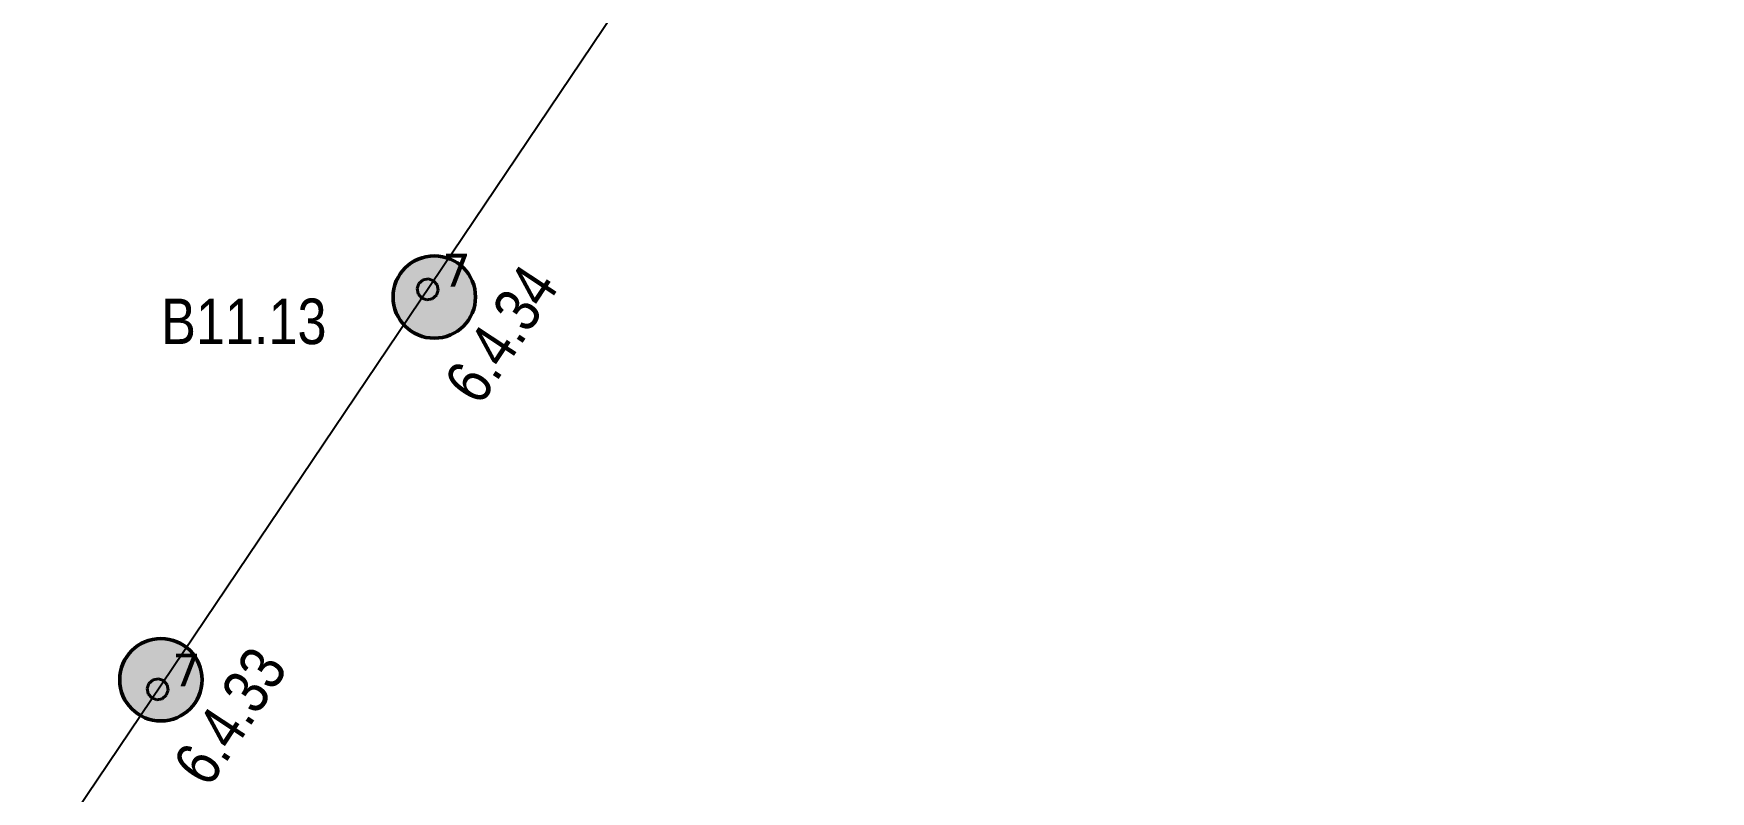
# Model space of a CAD drawing. Header units: millimetres. Extents: x -243740 to 150609, y -473655 to -165121.
# Drawn here: x 113695 to 122898, y -295812 to -291647 of the extents above; entities that cross this region are included whole.
import ezdxf
from ezdxf.enums import TextEntityAlignment as Align

# ---------------------------------------------------------------- set-up
doc = ezdxf.new("R2010")
doc.units = ezdxf.units.MM
doc.layers.add('_Гр.ЩД-1В.5.3.I4.8', color=6, linetype='Continuous')
for name, color, linetype, lineweight in [('_освещение_dali', 3, 'Continuous', 50), ('DLX_FL2_LUM 5', 5, 'Continuous', 40), ('Освещение', 5, 'Continuous', 30)]:
    doc.layers.add(name, color=color, linetype=linetype, lineweight=lineweight)
doc.styles.add('Arial Narrow_6', font='ARIALN.TTF', dxfattribs={"height": 193.245432})
doc.styles.get("Standard").update_dxf_attribs({"font": 'ARIALN.TTF'})
doc.styles.add('TableTextStyle', font='')
doc.styles.get('TableTextStyle').set_extended_font_data('VERDANA.TTF')
doc.linetypes.add('Truba', pattern='A,3e-05,[4,MSH_7,S=1,R=0,X=0,Y=0],-3.022072', length=3.022102)

# ---------------------------------------------------------------- blocks, each defined once
blk = doc.blocks.new('A$Caabd1818')
at = {"layer": 'DLX_FL2_LUM 5'}
for points in [[(111830.7, 104472.4, -2997), (111840.3, 104500.5, -2997)], [(111840.3, 104500.5, -2997), (111830.7, 104472.4, -2997)], [(111840.3, 104500.5, -2997), (111830.7, 104472.4, -2997)], [(111830.7, 104472.4, -2997), (111840.3, 104500.5, -2997)], [(111836.3, 104443.1, -2997), (111830.7, 104472.4, -2997)], [(111830.7, 104472.4, -2997), (111830.7, 104472.4, -2997)], [(111830.7, 104472.4, -2997), (111836.3, 104443.1, -2997)], [(111830.7, 104472.4, -2997), (111830.7, 104472.4, -2997)], [(111830.7, 104472.4, -2997), (111836.3, 104443.1, -2997)], [(111836.3, 104443.1, -2997), (111830.7, 104472.4, -2997)], [(111840.3, 104500.5, -2997), (111862.8, 104520, -2997)], [(111862.8, 104520, -2997), (111840.3, 104500.5, -2997)], [(111862.8, 104520, -2997), (111840.3, 104500.5, -2997)], [(111840.3, 104500.5, -2997), (111862.8, 104520, -2997)], [(111840.3, 104500.5, -2997), (111840.3, 104500.5, -2997)], [(111840.3, 104500.5, -2997), (111840.3, 104500.5, -2997)], [(111862.8, 104520, -2997), (111892, 104525.7, -2997)], [(111892, 104525.7, -2997), (111862.8, 104520, -2997)], [(111892, 104525.7, -2997), (111862.8, 104520, -2997)], [(111862.8, 104520, -2997), (111892, 104525.7, -2997)], [(111862.8, 104520, -2997), (111862.8, 104520, -2997)], [(111862.8, 104520, -2997), (111862.8, 104520, -2997)], [(111892, 104525.7, -2997), (111920.2, 104516, -2997)], [(111920.2, 104516, -2997), (111892, 104525.7, -2997)], [(111892, 104525.7, -2997), (111892, 104525.7, -2997)], [(111892, 104525.7, -2997), (111892, 104525.7, -2997)], [(111920.2, 104516, -2997), (111892, 104525.7, -2997)], [(111892, 104525.7, -2997), (111920.2, 104516, -2997)], [(111920.2, 104516, -2997), (111920.2, 104516, -2997)], [(111920.2, 104516, -2997), (111939.7, 104493.6, -2997)], [(111939.7, 104493.6, -2997), (111920.2, 104516, -2997)], [(111920.2, 104516, -2997), (111920.2, 104516, -2997)], [(111939.7, 104493.6, -2997), (111920.2, 104516, -2997)], [(111920.2, 104516, -2997), (111939.7, 104493.6, -2997)], [(111945.4, 104464.3, -2997), (111935.7, 104436.2, -2997)], [(111935.7, 104436.2, -2997), (111945.4, 104464.3, -2997)], [(111935.7, 104436.2, -2997), (111945.4, 104464.3, -2997)], [(111945.4, 104464.3, -2997), (111935.7, 104436.2, -2997)], [(111939.7, 104493.6, -2997), (111939.7, 104493.6, -2997)], [(111939.7, 104493.6, -2997), (111945.4, 104464.3, -2997)], [(111945.4, 104464.3, -2997), (111939.7, 104493.6, -2997)], [(111939.7, 104493.6, -2997), (111939.7, 104493.6, -2997)], [(111945.4, 104464.3, -2997), (111939.7, 104493.6, -2997)], [(111939.7, 104493.6, -2997), (111945.4, 104464.3, -2997)], [(111945.4, 104464.3, -2997), (111945.4, 104464.3, -2997)], [(111945.4, 104464.3, -2997), (111945.4, 104464.3, -2997)], [(111855.9, 104420.7, -2997), (111836.3, 104443.1, -2997)], [(111836.3, 104443.1, -2997), (111836.3, 104443.1, -2997)], [(111836.3, 104443.1, -2997), (111855.9, 104420.7, -2997)], [(111836.3, 104443.1, -2997), (111836.3, 104443.1, -2997)], [(111836.3, 104443.1, -2997), (111855.9, 104420.7, -2997)], [(111855.9, 104420.7, -2997), (111836.3, 104443.1, -2997)], [(111884, 104411, -2997), (111855.9, 104420.7, -2997)], [(111855.9, 104420.7, -2997), (111855.9, 104420.7, -2997)], [(111855.9, 104420.7, -2997), (111884, 104411, -2997)], [(111855.9, 104420.7, -2997), (111855.9, 104420.7, -2997)], [(111855.9, 104420.7, -2997), (111884, 104411, -2997)], [(111884, 104411, -2997), (111855.9, 104420.7, -2997)], [(111913.2, 104416.7, -2997), (111884, 104411, -2997)], [(111884, 104411, -2997), (111913.2, 104416.7, -2997)], [(111884, 104411, -2997), (111913.2, 104416.7, -2997)], [(111913.2, 104416.7, -2997), (111884, 104411, -2997)], [(111884, 104411, -2997), (111884, 104411, -2997)], [(111884, 104411, -2997), (111884, 104411, -2997)], [(111935.7, 104436.2, -2997), (111913.2, 104416.7, -2997)], [(111913.2, 104416.7, -2997), (111935.7, 104436.2, -2997)], [(111913.2, 104416.7, -2997), (111935.7, 104436.2, -2997)], [(111935.7, 104436.2, -2997), (111913.2, 104416.7, -2997)], [(111913.2, 104416.7, -2997), (111913.2, 104416.7, -2997)], [(111913.2, 104416.7, -2997), (111913.2, 104416.7, -2997)], [(111935.7, 104436.2, -2997), (111935.7, 104436.2, -2997)], [(111935.7, 104436.2, -2997), (111935.7, 104436.2, -2997)], [(110348.5, 102275, -2997), (110358.2, 102303.2, -2997)], [(110358.2, 102303.2, -2997), (110348.5, 102275, -2997)], [(110358.2, 102303.2, -2997), (110348.5, 102275, -2997)], [(110348.5, 102275, -2997), (110358.2, 102303.2, -2997)], [(110354.2, 102245.8, -2997), (110348.5, 102275, -2997)], [(110348.5, 102275, -2997), (110348.5, 102275, -2997)], [(110348.5, 102275, -2997), (110354.2, 102245.8, -2997)], [(110348.5, 102275, -2997), (110348.5, 102275, -2997)], [(110348.5, 102275, -2997), (110354.2, 102245.8, -2997)], [(110354.2, 102245.8, -2997), (110348.5, 102275, -2997)], [(110358.2, 102303.2, -2997), (110380.7, 102322.7, -2997)], [(110380.7, 102322.7, -2997), (110358.2, 102303.2, -2997)], [(110380.7, 102322.7, -2997), (110358.2, 102303.2, -2997)], [(110358.2, 102303.2, -2997), (110380.7, 102322.7, -2997)], [(110358.2, 102303.2, -2997), (110358.2, 102303.2, -2997)], [(110358.2, 102303.2, -2997), (110358.2, 102303.2, -2997)], [(110380.7, 102322.7, -2997), (110409.9, 102328.4, -2997)], [(110409.9, 102328.4, -2997), (110380.7, 102322.7, -2997)], [(110409.9, 102328.4, -2997), (110380.7, 102322.7, -2997)], [(110380.7, 102322.7, -2997), (110409.9, 102328.4, -2997)], [(110380.7, 102322.7, -2997), (110380.7, 102322.7, -2997)], [(110380.7, 102322.7, -2997), (110380.7, 102322.7, -2997)], [(110409.9, 102328.4, -2997), (110438.1, 102318.7, -2997)], [(110438.1, 102318.7, -2997), (110409.9, 102328.4, -2997)], [(110409.9, 102328.4, -2997), (110409.9, 102328.4, -2997)], [(110409.9, 102328.4, -2997), (110409.9, 102328.4, -2997)], [(110438.1, 102318.7, -2997), (110409.9, 102328.4, -2997)], [(110409.9, 102328.4, -2997), (110438.1, 102318.7, -2997)], [(110438.1, 102318.7, -2997), (110438.1, 102318.7, -2997)], [(110438.1, 102318.7, -2997), (110457.6, 102296.2, -2997)], [(110457.6, 102296.2, -2997), (110438.1, 102318.7, -2997)], [(110438.1, 102318.7, -2997), (110438.1, 102318.7, -2997)], [(110457.6, 102296.2, -2997), (110438.1, 102318.7, -2997)], [(110438.1, 102318.7, -2997), (110457.6, 102296.2, -2997)], [(110463.3, 102267, -2997), (110453.6, 102238.9, -2997)], [(110453.6, 102238.9, -2997), (110463.3, 102267, -2997)], [(110453.6, 102238.9, -2997), (110463.3, 102267, -2997)], [(110463.3, 102267, -2997), (110453.6, 102238.9, -2997)], [(110457.6, 102296.2, -2997), (110457.6, 102296.2, -2997)], [(110457.6, 102296.2, -2997), (110463.3, 102267, -2997)], [(110463.3, 102267, -2997), (110457.6, 102296.2, -2997)], [(110457.6, 102296.2, -2997), (110457.6, 102296.2, -2997)], [(110463.3, 102267, -2997), (110457.6, 102296.2, -2997)], [(110457.6, 102296.2, -2997), (110463.3, 102267, -2997)], [(110463.3, 102267, -2997), (110463.3, 102267, -2997)], [(110463.3, 102267, -2997), (110463.3, 102267, -2997)], [(110373.8, 102223.3, -2997), (110354.2, 102245.8, -2997)], [(110354.2, 102245.8, -2997), (110354.2, 102245.8, -2997)], [(110354.2, 102245.8, -2997), (110373.8, 102223.3, -2997)], [(110354.2, 102245.8, -2997), (110354.2, 102245.8, -2997)], [(110354.2, 102245.8, -2997), (110373.8, 102223.3, -2997)], [(110373.8, 102223.3, -2997), (110354.2, 102245.8, -2997)], [(110401.9, 102213.7, -2997), (110373.8, 102223.3, -2997)], [(110373.8, 102223.3, -2997), (110373.8, 102223.3, -2997)], [(110373.8, 102223.3, -2997), (110401.9, 102213.7, -2997)], [(110373.8, 102223.3, -2997), (110373.8, 102223.3, -2997)], [(110373.8, 102223.3, -2997), (110401.9, 102213.7, -2997)], [(110401.9, 102213.7, -2997), (110373.8, 102223.3, -2997)], [(110431.1, 102219.3, -2997), (110401.9, 102213.7, -2997)], [(110401.9, 102213.7, -2997), (110431.1, 102219.3, -2997)], [(110401.9, 102213.7, -2997), (110431.1, 102219.3, -2997)], [(110431.1, 102219.3, -2997), (110401.9, 102213.7, -2997)], [(110401.9, 102213.7, -2997), (110401.9, 102213.7, -2997)], [(110401.9, 102213.7, -2997), (110401.9, 102213.7, -2997)], [(110453.6, 102238.9, -2997), (110431.1, 102219.3, -2997)], [(110431.1, 102219.3, -2997), (110453.6, 102238.9, -2997)], [(110431.1, 102219.3, -2997), (110453.6, 102238.9, -2997)], [(110453.6, 102238.9, -2997), (110431.1, 102219.3, -2997)], [(110431.1, 102219.3, -2997), (110431.1, 102219.3, -2997)], [(110431.1, 102219.3, -2997), (110431.1, 102219.3, -2997)], [(110453.6, 102238.9, -2997), (110453.6, 102238.9, -2997)], [(110453.6, 102238.9, -2997), (110453.6, 102238.9, -2997)]]:
    blk.add_polyline3d(points, dxfattribs=at)
at = {"layer": 'Освещение', "lineweight": 40, "style": 'Arial Narrow_6'}
blk.add_text('В11.13', height=250, dxfattribs=at).set_placement((110425.3, 104167.7))
blk = doc.blocks.new('A$Cab2378fa')
at = {"lineweight": 25, "true_color": 0xfff5f5}
h = blk.add_hatch(color=7, dxfattribs=at)
h.dxf.hatch_style = 1
h.paths.add_polyline_path([(0, 0), (-141.6, -170.3, 0.174923), (3, -222.4, 0.197808), (162.3, -156.8)])
h.paths.add_polyline_path([(-163.2, 157.6), (0, 0), (147.8, 177.8, 0.175398), (3, 230.2, 0.209014)])
at = {"lineweight": 25}
h = blk.add_hatch(color=0, dxfattribs=at)
h.paths.add_polyline_path([(162.3, -156.8, 0.442338), (147.8, 177.8), (0, 0)])
h.paths.add_polyline_path([(-141.6, -170.3), (0, 0), (-163.2, 157.6, 0.430096)])
blk.add_circle((3, 3.9), 226.3)

msp = doc.modelspace()

# ---------------------------------------------------------------- linework, layer by layer
at = {"layer": '_Гр.ЩД-1В.5.3.I4.8', "ltscale": 100}
msp.add_lwpolyline([(110553.4, -307179.2), (109976.5, -306794.6), (108829.6, -308476.8), (113903.4, -311889.5), (113068.4, -313118.7), (107990.8, -309720.4), (107152, -310963.9), (112215.3, -314387.1), (111376.5, -315630.7), (103836.7, -310519.3), (104675.5, -309275.8), (105997.6, -310193.1), (106846.9, -308939.1), (105514.3, -308032.2), (106338.7, -306813.6), (107675.2, -307706), (108934.3, -305822.4), (107784.8, -305047.1), (118828.7, -288636.8)], dxfattribs=at)

# ---------------------------------------------------------------- block references
at = {"layer": '_освещение_dali', "color": 5, "ltscale": 100}
for p in [(115891.2, -293099.3, -2997), (114390.7, -295202.2, -2997)]:
    msp.add_blockref('A$Cab2378fa', p, dxfattribs=at)
at = {"layer": 'Defpoints', "linetype": 'Truba', "ltscale": 100}
msp.add_blockref('A$Caabd1818', (3969.7, -397521.8), dxfattribs=at)

# ---------------------------------------------------------------- texts
at = {"layer": '_Гр.ЩД-1В.5.3.I4.8', "ltscale": 100}
for s, p in [('6.4.34', (116427.5, -293409.8)), ('6.4.33', (114939, -295508))]:
    msp.add_text(s, height=250, rotation=56.52245, dxfattribs=at).set_placement(p, align=Align.BOTTOM_CENTER)
at = {"layer": '_освещение_dali', "color": 241, "true_color": 0xf37aa8, "style": 'TableTextStyle'}
for p in [(115937.5, -293037.9, -2997), (114455.4, -295235.3, -2997)]:
    msp.add_text('7', height=180, dxfattribs=at).set_placement(p)

doc.saveas('drawing.dxf')
